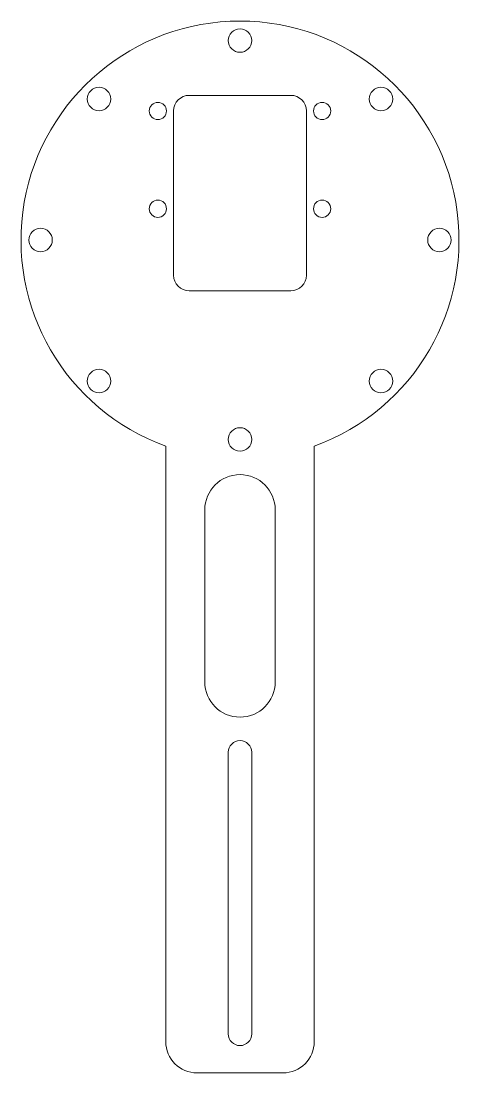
# Model space of a CAD drawing. Header units: millimetres. Extents: x -28 to 28, y 0 to 134.
import ezdxf

# ---------------------------------------------------------------- set-up
doc = ezdxf.new("R2010")
doc.units = ezdxf.units.MM

msp = doc.modelspace()

# ---------------------------------------------------------------- linework, layer by layer
at = {"color": 7, "linetype": 'Continuous', "lineweight": 15}
for p, q in [((-6.5, 125), (6.5, 125)), ((-8.5, 102), (-8.5, 123)), ((8.5, 123), (8.5, 102)), ((6.5, 100), (-6.5, 100)), ((-9.5, 4), (-9.5, 80.16)), ((9.5, 80.16), (9.5, 4)), ((-4.5, 50), (-4.5, 72)), ((4.5, 72), (4.5, 50)), ((-1.5, 5), (-1.5, 41)), ((1.5, 41), (1.5, 5)), ((5.5, 0), (-5.5, 0))]:
    msp.add_line(p, q, dxfattribs=at)
for centre, radius in [((0, 132), 1.5), ((-18.03, 124.53), 1.5), ((18.03, 124.53), 1.5), ((-10.5, 123), 1.1), ((10.5, 123), 1.1), ((-10.5, 110.5), 1.1), ((10.5, 110.5), 1.1), ((-25.5, 106.5), 1.5), ((25.5, 106.5), 1.5), ((-18.03, 88.47), 1.5), ((18.03, 88.47), 1.5), ((0, 81), 1.5)]:
    msp.add_circle(centre, radius, dxfattribs=at)
for centre, radius, start, end in [((0, 106.5), 28, 289.8334, 250.1666), ((-6.5, 123), 2, 90, 180), ((6.5, 123), 2, 0, 90), ((-6.5, 102), 2, 180, 270), ((6.5, 102), 2, 270, 0), ((0, 72), 4.5, 0, 180), ((0, 50), 4.5, 180, 0), ((0, 41), 1.5, 0, 180), ((0, 5), 1.5, 180, 0), ((-5.5, 4), 4, 180, 270), ((5.5, 4), 4, 270, 0)]:
    msp.add_arc(centre, radius, start, end, dxfattribs=at)

doc.saveas('drawing.dxf')
